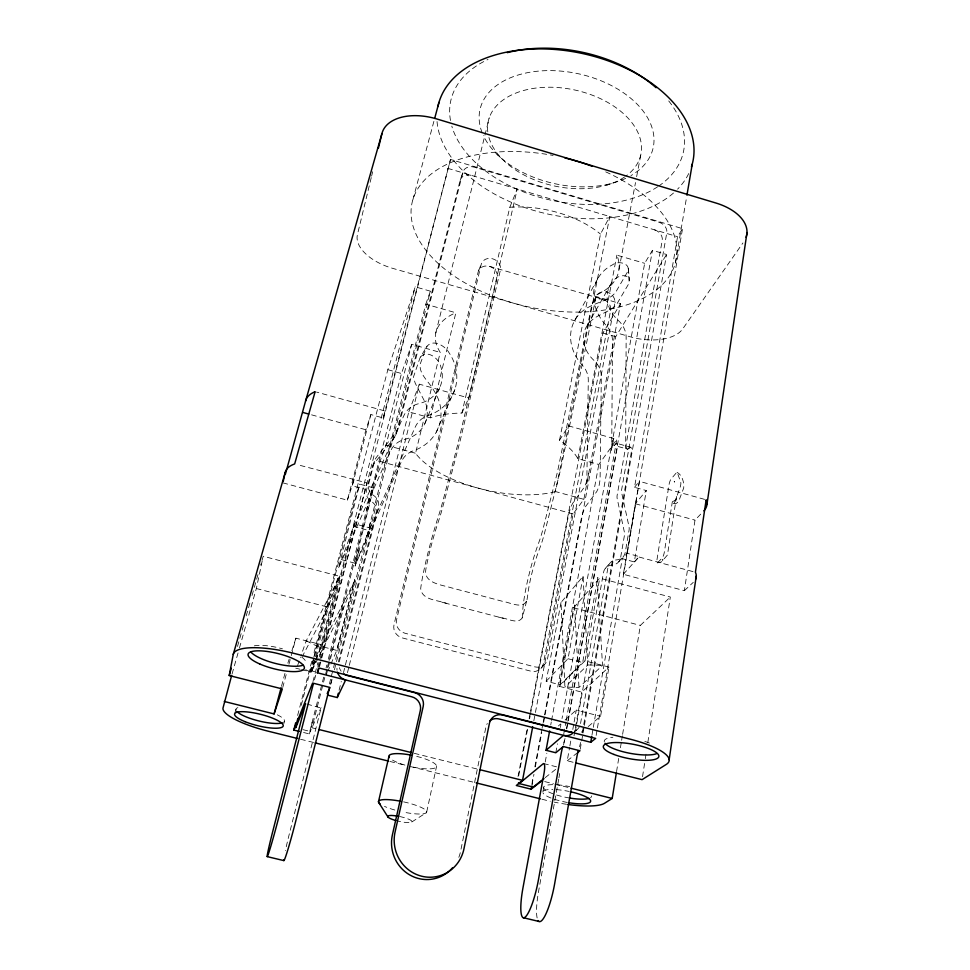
<?xml version="1.0" encoding="UTF-8"?>
<svg xmlns="http://www.w3.org/2000/svg" width="970" height="970" viewBox="0 0 970 970"><rect width="100%" height="100%" fill="white"/><g stroke="black" fill="none" stroke-linecap="round" stroke-linejoin="round"><path stroke-width="0.73" stroke-dasharray="4.85 3.64" d="M366.902 536.01A26.02 24.262 22.4 0 1 368.176 532.336L415.281 426.97A25.074 22.528 23.9 0 1 428.17 415.524A49.555 43.747 20.6 0 0 449.037 352.716C445.109 345.623 432.099 338.203 426.497 347.127L420.143 364.186C419.028 374.59 429.298 381.901 433.76 390.352A46.996 42.025 20.1 0 1 413.669 450.662A23.753 21.607 23.5 0 0 401.374 461.696L356.342 562.588A24.614 23.183 21.7 0 0 355.117 566.092L359.87 547.468L355.166 563.243L355.99 558.611L371.643 495.585A16.32 0.618 -74.8 0 0 372.662 488.928L372.371 489.704A16.296 0.618 -74.8 0 0 366.502 510.014M306.908 704.05L321.046 708.076L289.885 831.739A35.175 1.503 -75.3 0 0 285.398 850.557M673.301 503.588L676.236 503.466L678.563 501.599L683.692 488.019C684.42 482.757 682.031 474.682 677.06 472.366M373.268 487.801L359.652 484.139L338.688 567.608L390.607 450.88A23.741 21.534 22.3 0 1 405.048 439.289A32.895 29.415 20.1 0 0 425.854 403.75L415.245 383.259L413.378 377.245L419.937 358.015L427.006 346.108M566.771 728.906L616.787 450.359A12.38 2.34 -74.3 0 0 615.21 444.321A12.307 2.304 -74.2 0 1 613.67 438.404L611.403 450.892A24.565 21.595 33.7 0 0 611.73 447.364L612.482 340.834A23.765 20.261 30.1 0 0 606.129 325.387A46.633 38.97 31.1 0 1 612.543 264.822C618.145 260.227 631.931 263.367 627.311 272.267L615.647 292.249C609.136 300.567 597.69 302.046 588.875 307.017A44.22 37.587 31.2 0 0 582.352 365.217A22.516 19.497 30.1 0 1 588.293 379.997L586.826 481.993A23.231 20.709 33.9 0 1 586.498 485.364M657.272 562.879L661.382 562.006L667.445 555.01L676.902 494.166M282.925 482.866L347.381 500.18L365.896 429.758L370.867 414.566L383.15 417.961L450.504 159.456L682.54 228.653L677.569 236.692L634.525 487.316L646.287 490.553L635.362 503.745L623.334 574.276L684.359 590.669L694.993 520.126L701.904 512.9M642.54 776.655L645.086 760.189M645.317 758.698L646.008 754.199M647.863 742.232L670.331 597.035L599.702 578.132L573.634 607.766L559.169 686.287L581.745 692.119L608.942 667.093L584.995 660.849L559.169 686.287M672.404 501.332L664.341 552.136A4.741 1.128 -75 0 1 662.158 558.017L657.733 562.612A4.704 1.115 -75.1 0 1 656.957 559.848L669.033 484.697A4.583 1.055 -74.4 0 1 671.155 478.913L676.454 472.705A4.632 1.079 -74.3 0 1 677.315 472.681L680.758 482.296A4.717 1.115 -74.4 0 1 679.824 488.249L675.181 500.847A4.692 1.115 -74.5 0 1 673.047 503.236C670.949 500.484 677.363 501.272 676.539 497.27M616.556 771.599L618.739 758.176M620.436 747.737L621.406 741.771M621.649 740.28L622.376 735.806M622.619 734.314L640.333 625.42L670.331 597.035M593.313 727.342L622.267 558.684L634.319 561.933L646.287 490.553M623.334 574.276L639.242 556.574L627.081 553.276L622.267 558.684M675.314 263.149L686.687 196.655M627.081 553.276L639.339 481.326L704.693 499.392M596.15 735.43L597.168 729.464M597.423 727.973L682.54 228.653M588.159 726.578L600.575 716.309L608.942 667.093M592.027 734.799L593.046 728.834M582.291 732.871L630.973 454.299A12.367 2.449 -74.3 0 0 630.9 447.328L616.714 443.326M580.218 749.264L582.824 734.363M583.079 732.871L584.122 726.918M584.376 725.427L666.56 254.492L652.446 250.321L644.662 263.319L562.018 718.54M580.545 723.511L607.984 567.341A10.828 9.724 41.9 0 1 615.065 560.078L618.205 559.69A10.767 9.639 40.4 0 0 625.226 552.488L629.057 530.129A10.682 9.506 39.3 0 0 628.96 526.431L621.746 493.148A10.537 9.288 37.9 0 1 621.661 489.523L666.778 232.848A9.651 7.869 30.1 0 0 659.066 222.251L474.294 167.155A9.833 8.075 22 0 0 462.92 172.199L460.132 180.396L395.905 434.451A10.646 9.591 19.6 0 1 394.329 437.664L374.02 463.781A10.755 9.809 19.9 0 0 372.407 467.067L366.454 490.177A10.84 9.967 19.7 0 0 369.934 500.326L372.662 502.314A10.912 10.088 18.7 0 1 376.166 512.524L338.384 661.964M573.1 762.262L567.232 760.783L569.62 747.361M569.887 745.869L570.942 739.892M572.797 729.452L573.864 723.487M574.131 721.995L576.253 710.064L600.575 716.309M584.995 660.849L599.702 578.132M574.01 735.806L581.745 692.119M563.558 745.045L564.892 737.6M566.504 728.652L567.571 722.698M567.838 721.207L652.446 250.321M558.696 779.225L538.532 891.648A34.471 7.154 -78 0 0 537.295 918.602M561.036 602.443L546.195 681.195L560.102 684.796L582.667 662.534L597.835 577.465A25.099 22.577 43 0 0 597.532 582.873L602.528 665.371L578.981 687.439L564.916 687.112L561.036 602.443L583.103 576.301L587.735 664.984L564.916 687.112M338.688 567.608L354.583 523.824L369.909 527.922L368.709 530.469L353.613 526.455L353.868 525.582M555.798 752.756L557.423 743.82M560.393 727.464L560.927 724.481M563.776 733.853L565.922 721.959M566.189 720.467L616.847 439.374L568.553 425.878L559.52 440.198A87.033 37.297 12.3 0 1 577.865 458.689L598.805 464.484L616.847 439.374M542.885 791.835L543.758 787.094M546.195 681.195L568.02 658.727L583.103 576.301M550.73 724.99L551.275 722.007M551.554 720.516L598.805 464.484M545.237 761.959L546.837 753.241M560.102 684.796L575.064 603.498A23.826 21.667 43.9 0 0 574.737 608.675L578.981 687.439M531.996 784.718L533.949 774.303M535.331 766.858L541.733 732.629M543.673 722.201L544.788 716.248M545.067 714.757L615.707 336.687L666.56 254.492M533.839 720.819L573.112 513.979L583.867 499.344L620.533 303.622L594.064 295.923A81.371 45.141 12.4 0 0 616.884 255.146L644.662 263.319M534.858 766.858L541.793 729.731M542.072 728.252L542.909 723.802M543.188 722.31L544.291 716.369M544.57 714.89L580.945 520.369A11.24 2.025 -74.8 0 1 583.879 510.111L585.722 506.34L596.768 491.56L598.563 487.607A11.628 2.886 -83 0 0 600.127 476.573L601.315 376.542A22.443 19.376 30.7 0 0 593.846 360.282A30.955 26.311 31.2 0 1 590.281 321.664C597.787 313.807 610.045 312.51 616.859 303.974L629.166 283.046L628.305 268.823M577.865 458.689L616.884 255.146M518.041 776.558L527.438 727.439M529.147 718.515L530.287 712.562M530.578 711.071L602.928 333.013L620.533 303.622M527.571 729.246L519.059 773.793A12.416 2.219 -76.7 0 0 518.707 775.794M529.559 718.843L530.129 715.872M530.42 714.393L568.19 516.901A11.252 1.928 -74.8 0 1 572.991 502.86L583.722 487.971A11.458 2.001 -74.6 0 0 588.729 473.421M618.981 269.405L635.52 182.554M636.635 176.661L640.843 154.582M583.867 499.344L555.543 491.584L609.766 216.528L600.503 234.109L559.52 440.198M527.013 599.678L527.607 596.089A37.66 6.038 -75.2 0 1 539.441 549.129A25.923 4.013 -75 0 0 544.74 532.287L559.969 472.135A25.766 3.977 -74.6 0 0 561.497 465.503L595.822 297.863A9.967 8.585 31.1 0 1 607.002 292.079A9.955 8.366 29.8 0 1 614.847 303.149L547.468 659.103A11.24 10.476 45.3 0 1 534.785 666.863L404.987 633.24A11.288 10.755 28.8 0 1 396.548 619.854L481.217 264.337A10.064 8.512 23.9 0 1 492.808 258.832A10.076 8.73 24.8 0 1 500.387 270.145L460.871 437.725A25.972 2.207 -74.6 0 1 459.21 444.381L443.314 504.873A26.129 2.219 -74.8 0 1 438.258 521.933A37.975 3.346 -75 0 0 425.878 569.172C423.199 583.346 441.726 584.777 451.244 587.796L503.066 601.461C510.317 602.431 523.618 610.118 527.013 599.678L522.236 617.866C517.798 624.716 507.734 618.375 501.454 617.829L447.049 603.558C438.391 599.957 421.914 600.503 420.689 588.584A54.271 4.777 -75 0 1 438.549 515.907A25.838 2.17 -74.8 0 0 443.011 500.641L456.834 448.043A25.705 2.158 -74.6 0 0 458.483 441.459L497.186 277.638A9.979 8.681 24.7 0 0 489.68 266.41A9.979 8.463 23.8 0 0 478.174 271.903L394.014 624.692A11.179 10.67 28.8 0 0 402.356 637.933L530.857 671.179A11.131 10.379 45.6 0 0 543.43 663.468L610.627 310.279A9.87 8.318 29.8 0 0 602.867 299.293L489.68 266.41M522.236 617.866L522.563 615.38A53.811 8.621 -75.2 0 1 538.689 542.873A25.632 3.929 -74.9 0 0 543.321 527.777L556.574 475.482A25.511 3.892 -74.6 0 0 558.089 468.922L591.773 305.053A9.87 8.536 31.1 0 1 602.867 299.293M239.481 647.899L256.347 588.523L262.567 559.193M426.727 811.878L436.585 766.251M461.89 413.062L468.825 398.015L517.252 189.017L509.808 207.277L461.89 413.062A87.033 37.297 12.3 0 0 430.316 417.827L408.794 411.862L344.956 666.79M371.267 177.571L357.421 234.655A43.189 23.147 16.1 0 0 392.644 268.338L630.548 336.881A42.256 22.298 9.4 0 0 682.674 328.975L742.923 242.961M371.619 176.103L372.686 171.714M430.316 417.827L455.839 312.764L425.794 304.18L329.23 684.59M555.543 491.584A87.033 37.297 12.3 0 1 415.536 453.257L440.234 352.401A84.111 41.528 12.4 0 1 455.839 312.764M370.358 522.381L368.709 530.469M368.224 536.204L369.909 527.922M347.466 672.659L348.933 666.802M349.297 665.335L419.367 384.193L468.825 398.015M435.785 332.965L489.292 117.673M339.088 690.228L341.282 681.437M343.489 672.646L344.592 668.257M312.195 722.056L310.376 731.174M316.014 660.061L321.276 646.432L336.748 650.397L354.753 579.551L336.748 650.397L328.139 670.634M339.257 661.879L378.458 506.692A11.022 10.173 18.9 0 0 374.905 496.41L372.153 494.397A10.949 10.039 19.8 0 1 368.624 484.151L374.626 460.859A10.864 9.894 20 0 1 376.251 457.549L396.742 431.238A10.743 9.664 19.8 0 0 398.318 428.012L462.92 172.199M330.685 684.517L332.176 678.648M334.407 669.834L430.365 291.17L415.208 286.817L387.842 369.691L313.298 655.344M303.574 732.495L309.163 733.89L323.81 676.72M326.053 667.966L326.805 665.02M328.296 659.176L401.459 373.511L411.692 344.338L440.234 352.401M326.878 669.215L311.904 727.767L316.293 728.858M327.254 667.76L328.757 661.904M329.121 660.437L380.022 461.393L385.975 445.157L411.692 344.338M318.815 666.948L320.706 659.661M321.082 658.206L366.975 482.963L354.256 479.532L347.381 500.18M319.591 666.584L321.482 659.248M321.858 657.781L450.504 159.456M314.716 671.713L311.794 670.961L315.165 657.999M315.541 656.569L329.376 603.413A24.771 23.547 10.4 0 1 327.545 608.154L302.422 656.326M316.135 656.86L320.852 644.565L338.639 576.047L263.197 556.259L260.7 564.989M321.276 646.432L339.658 575.525A26.19 24.686 12.4 0 1 337.742 580.496L306.193 640.83L300.906 656.023M312.97 681.595L317.893 662.583M319.409 656.738L415.208 286.817M317.796 667.239L354.583 523.824M297.62 715.411L311.758 661.213M301.27 705.299L313.468 658.509M313.856 657.042L353.795 503.83L359.652 484.139M301.597 669.639L310.376 671.87L327.29 606.941L338.639 576.047M370.867 414.566L352.158 485.8L364.744 489.195M354.256 479.532L297.572 464.727M283.798 723.705L284.428 721.328M315.735 675.205L313.383 683.753M281.494 686.287L285.786 670.294M412.856 199.881L434.281 119.892M282.731 687.5L286.611 672.986M288.939 664.28L290.879 657.029M291.267 655.587L295.923 638.175L320.852 644.565M234.97 712.804L235.965 709.24M237.492 646.456L244.125 623.177M246.198 615.901L250.345 601.351M252.006 595.544L258.638 572.264M232.072 673.956L239.069 649.342M287.86 663.153L289.205 658.982M291.897 650.664L295.923 638.175M383.15 417.961L385.514 411.147L316.559 392.074M297.547 665.699L300.421 657.405M425.794 304.18L430.365 291.17M372.795 465.903L375.014 459.683M328.878 605.037L339.148 577.223M395.53 435.591L397.955 429.152M305.671 669.676L311.091 672.319L343.659 607.184L326.417 674.683L327.569 671.98M342.616 610.324L354.268 581.212M408.794 411.862L419.367 384.193M310.376 671.87L315.614 658.218M311.091 672.319L315.286 661.443M315.82 660.085L320.536 647.851L353.65 582.837M311.794 670.961L315.48 661.419M355.869 563.728L367.678 533.536M478.671 270.509L481.702 262.931M424.848 423.623L439.81 387.357M436.282 432.159L454.882 389.455M309.163 733.89L321.058 707.627M574.822 320.245L597.884 278.487M592.937 302.313L596.986 295.11M587.383 325.132L611.112 283.664M634.525 487.316L639.339 481.326M420.471 356.96C427.54 349.358 439.034 358.5 440.78 366.636A34.69 30.616 20.6 0 1 419.052 403.581A25.05 22.443 22.8 0 0 403.884 415.609L353.613 526.455M605.377 568.335L609.875 563.17M618.751 561.812L623.37 556.61M634.319 561.933L639.242 556.574M541.03 668.318L545.043 663.989M684.359 590.669L693.271 582.352M558.393 725.948L560.624 723.972M565.086 719.995L576.253 710.064M573.488 732.641L576.786 729.864M581.394 732.18L583.649 730.313M545.176 777.649L556.804 768.482M567.232 760.783L577.647 752.587M411.801 821.966L426.363 812.702M606.735 185.1L614.095 182.712M630.561 447.194L627.736 449.207L613.719 445.291M587.735 664.984L602.528 665.371M300.567 739.249L313.746 742.523M389.855 761.438L405.957 765.439M410.346 766.53L474.657 782.511M541.903 799.219L546.292 800.311A49.094 11.385 11.2 0 0 550.281 801.256M544.691 781.577L553.494 783.784M554.961 784.148L569.632 787.81M414.299 753.326L477.191 769.028M302.967 729.658L310.218 731.465M543.612 763.56L557.144 766.967M295.741 668.16L300.13 669.276M498.932 617.175L503.976 618.484M568.02 658.727L582.667 662.534M256.347 588.523L327.29 606.941M573.634 607.766L640.333 625.42M342.022 559.775L355.166 563.243M441.835 602.176L447.049 603.558M639.157 557.059L693.974 571.876M385.975 445.157L415.536 453.257M380.022 461.393L573.112 513.979M311.576 414.845L365.896 429.758M635.362 503.745L694.993 520.126M387.842 369.691L401.459 373.511M602.928 333.013L615.707 336.687M447.643 168.307L677.569 236.692M627.736 449.207L627.299 449.049A12.477 3.31 -82.5 0 1 625.698 441.762L626.147 337.317A23.692 20.115 30.6 0 0 618.169 320.318A32.641 27.269 31.1 0 1 614.119 280.075C617.684 275.419 628.499 272.873 629.591 280.706L628.184 267.696M306.193 640.83L320.536 647.851M496.979 154.278L503.127 159.965M654.592 229.866A9.567 7.821 30.1 0 1 662.231 240.378L617.15 495.27A10.44 9.215 38 0 0 617.235 498.859L624.328 531.875A10.573 9.433 39.4 0 1 624.413 535.537L620.594 557.726A10.658 9.567 40.6 0 1 613.634 564.867L610.518 565.255A10.731 9.651 42.1 0 0 603.498 572.458L576.107 727.282A11.349 10.561 54.2 0 1 574.822 730.798M458.822 857.334A36.181 34.859 79.3 0 0 460.58 851.345L485.909 727.051A11.434 10.864 53.5 0 1 487.328 723.487M460.132 180.396A9.748 8.027 21.9 0 1 471.408 175.376M579.236 727.063A11.47 10.658 53.8 0 1 575.222 730.871M341.161 671.24A11.519 11.191 20.1 0 1 339.391 667.699M337.014 670.221A11.41 11.082 19.7 0 1 336.978 668.281M331.946 679.327A13.968 0.606 -75.1 0 1 330.77 683.68M559.544 773.514A13.289 2.68 -77 0 1 558.962 777.746M532.154 784.306A12.404 2.328 -76.8 0 1 532.906 777.249M580.581 742.462A13.701 2.886 -76.7 0 1 579.514 746.742M565.001 738.497A13.713 2.752 -76.6 0 1 563.934 742.802M591.397 795.909A24.311 5.65 11.1 0 1 590.536 797.74M569.56 798.019A24.311 5.65 11.1 0 1 545.152 789.762A24.311 5.65 11.1 0 1 553.688 784.669M557.313 784.827A24.311 5.65 11.1 0 1 569.657 786.573M567.365 802.469A24.347 5.59 11.1 0 1 542.945 792.829M543.552 790.974A24.347 5.59 11.1 0 1 552.827 789.459M556.453 789.616A24.347 5.59 11.1 0 1 568.808 791.387M688.712 173.557A130.404 82.11 12.4 0 1 677.581 189.162M673.495 193.03A130.404 82.11 12.4 0 1 531.948 209.884A130.404 82.11 12.4 0 1 436.997 120.959M668.73 100.953A119.104 75.599 12.4 0 1 658.775 186.022M657.648 186.773A119.104 75.599 12.4 0 1 538.144 196.886A119.104 75.599 12.4 0 1 451.814 126.148M450.492 120.51A119.104 75.599 12.4 0 1 488.019 59.461M487.801 131.847A78.085 49.058 12.4 0 1 586.353 93.108A78.085 49.058 12.4 0 1 625.747 176.152M624.595 176.952A78.085 49.058 12.4 0 1 545.807 183.803A78.085 49.058 12.4 0 1 488.868 137.243M482.138 132.684A88.682 56.224 12.4 0 1 587.383 76.036A88.682 56.224 12.4 0 1 630.937 175.618M625.711 178.347A88.682 56.224 12.4 0 1 483.339 135.497M605.741 171.872A135.048 76.666 12.4 0 1 629.882 303.84A135.048 76.666 12.4 0 1 417.682 237.601A135.048 76.666 12.4 0 1 553.13 155.442M566.541 804.288A49.094 11.385 11.2 0 1 554.331 802.141M254.31 645.838A28.93 7.966 14.1 0 1 282.476 648.833M301.755 657.126A28.93 7.966 14.1 0 1 305.683 663.08M509.808 207.277A81.371 45.141 12.4 0 1 600.503 234.109M277.274 714.817A24.977 5.929 13.9 0 1 283.701 722.201M236.11 710.331A24.977 5.929 13.9 0 1 237.892 707.615M399.64 816.51A12.392 2.425 12.4 0 1 411.935 821.76A12.392 2.425 12.4 0 1 397.967 821.093M416.724 756.37A24.371 5.662 12.5 0 1 436.512 766.664A24.371 5.662 12.5 0 1 412.953 767.088M404.914 765.087A24.371 5.662 12.5 0 1 390.57 758.734M604.298 741.844A28.166 7.505 10.3 0 1 612.894 737.285M644.832 741.456A28.166 7.505 10.3 0 1 652.567 744.414M403.617 801.863A24.699 5.032 12.4 0 1 426.727 811.951A24.699 5.032 12.4 0 1 402.938 812.011M394.79 810.023A24.699 5.032 12.4 0 1 384.52 806.397M674.235 481.29L674.574 481.993L674.235 481.29M662.862 559.52L662.668 560.248L662.862 559.52"/><path stroke-width="1.45" d="M706.948 504.461L746.997 232.533M669.142 759.801L696.29 575.913M567.874 804.469A49.094 11.385 11.2 0 0 604.601 803.233L612.191 798.455L616.314 773.102M686.942 195.176L692.24 164.148M489.874 720.71A11.434 10.864 53.5 0 1 498.956 718.94L590.742 742.268L591.773 736.303M577.647 752.587L579.963 750.756L563.291 746.536L555.798 752.756L546.049 750.295L549.626 730.943M532.712 726.772L522.539 780.341L516.331 785.494L531.16 789.18L531.718 786.209M231.66 675.411L223.003 708.039A50.331 11.895 13.8 0 0 268.375 731.247L297.644 738.522M224.264 701.468L274.086 713.932L282.343 688.942L229.211 675.544L233.237 654.471L285.216 472.402A54.174 20.855 14.7 0 1 294.662 463.939L315.129 391.686A52.938 22.771 15 0 0 305.574 401.083L285.374 474.257M283.204 481.556L285.216 472.402M378.458 801.863L388.946 756.43M378.361 148.301L381.913 133.654A48.282 28.93 16.7 0 1 436.767 118.958L715.993 203.045A47.275 27.645 7.6 0 1 746.088 237.286M296.856 722.335L295.717 727.852L305.501 703.699L273.673 827.822A35.223 1.128 -75.2 0 0 267.514 856.183A35.223 1.128 -75.2 0 0 278.936 816.704L313.383 683.753M327.957 695.211L337.257 697.551L338.348 693.162M297.329 720.467L297.838 718.467M452.408 867.907A36.181 34.859 79.3 0 1 410.322 875.255A36.181 34.859 79.3 0 1 392.413 834.794L420.337 710.44A11.422 11.106 41.9 0 0 411.813 696.799L317.311 672.78L318.439 668.403M299.39 731.453L293.801 730.058L295.704 722.735M274.086 713.932L281.106 687.742M434.669 118.437L438.949 102.444M229.211 675.544L231.284 668.269M305.574 401.083L381.913 133.654M293.801 730.058L312.595 683.05L329.945 687.451L327.181 693.635M317.311 672.78L319.215 668.039L595.641 738.412L590.742 742.268M337.257 697.551L345.647 679.982A11.41 11.082 19.7 0 1 337.402 672.137M546.049 750.295L563.509 735.345A11.349 10.561 54.2 0 0 572.385 733.575M544.012 778.57L533.548 786.828A12.404 2.328 -76.8 0 1 532.421 786.355M531.16 789.18L541.757 780.85M267.174 856.619L283.834 860.596M523.182 917.681L539.162 921.5M315.201 742.887L388.388 761.074M476.124 782.875L540.436 798.856M571.1 788.186L612.191 798.455M319.227 729.586L411.377 752.587M480.114 769.756L522.539 780.341M519.096 783.542L533.088 787.034M576.034 763.002L642.079 779.65L666.269 764.421A55.957 14.659 10.5 0 0 630.124 739.164L294.068 653.404A57.363 15.471 13.9 0 0 233.237 654.471M302.992 412.492L308.715 414.057M378.955 802.857L387.988 817.019M344.059 673.992A11.519 11.191 20.1 0 0 347.721 675.629L414.578 692.641A11.543 11.204 41.4 0 1 423.199 706.427L395.081 831.993A36.557 35.223 78.4 0 0 421.865 876.262A36.557 35.223 78.4 0 0 463.975 848.738L489.45 723.232A11.555 10.961 52.9 0 1 502.618 715.048L567.826 731.647A11.47 10.658 53.8 0 0 571.645 731.938M283.749 859.869A35.175 1.503 -75.3 0 0 295.826 820.79L327.872 694.374A14.247 0.63 -75.1 0 1 329.594 687.851M518.465 782.875A12.416 2.219 -76.7 0 0 519.544 783.336L543.103 763.827A13.301 2.546 -76.9 0 1 543.915 773.975L522.963 887.889A34.508 6.802 -77.8 0 0 524.576 917.511A34.508 6.802 -77.8 0 0 538.495 879.499L561.206 753.326A13.98 2.849 -76.8 0 1 562.697 746.876M538.095 920.554A34.471 7.154 -78 0 0 554.707 883.415L576.798 757.267A13.968 2.995 -76.9 0 1 578.278 750.816M303.077 665.202A28.93 7.966 14.1 0 1 275.456 663.444A28.93 7.966 14.1 0 1 250.709 651.876M437.919 106.639A130.404 82.11 12.4 0 1 586.535 54.441A130.404 82.11 12.4 0 1 691.428 166.888M282.282 722.868A24.977 5.929 13.9 0 1 258.566 720.892A24.977 5.929 13.9 0 1 236.983 711.568M656.411 753.775A28.166 7.505 10.3 0 1 628.439 752.999A28.166 7.505 10.3 0 1 605.013 743.275M564.916 157.952A135.048 76.666 12.4 0 1 592.052 166.222M507.286 52.647A119.104 75.599 12.4 0 1 656.084 87.712M570.214 791.678A24.347 5.59 11.1 0 1 590.633 801.269A24.347 5.59 11.1 0 1 568.735 802.711M589.057 798.395A24.311 5.65 11.1 0 1 569.56 798.019M395.93 820.559A12.392 2.425 12.4 0 1 387.77 816.316A12.392 2.425 12.4 0 1 397.53 816.11M389.406 757.534A24.371 5.662 12.5 0 1 411.122 755.133M703.88 510.838A51.725 21.667 9.4 0 0 706.148 499.792L695.417 572.264A52.913 19.824 9.7 0 1 695.563 579.308M380.155 803.96A24.699 5.032 12.4 0 1 400.768 801.281M245.058 721.68A25.014 5.856 13.9 0 0 283.167 726.081A25.014 5.856 13.9 0 0 248.562 712.089A25.014 5.856 13.9 0 0 245.058 721.68M613.913 754.442A28.215 7.42 10.4 0 0 658.606 757.194A28.215 7.42 10.4 0 0 620.836 742.693A28.215 7.42 10.4 0 0 613.913 754.442M259.839 664.013A28.979 7.869 14.1 0 0 304.265 668.488A28.979 7.869 14.1 0 0 264.555 651.149A28.979 7.869 14.1 0 0 259.839 664.013"/></g></svg>
